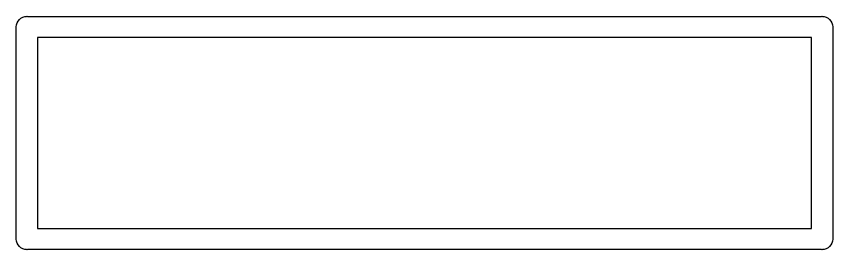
# Model space of a CAD drawing. Extents: x 69 to 231, y -99 to -49.
# Drawn here: x 172.15 to 179.85, y -78.1 to -75.9 of the extents above; entities that cross this region are included whole.
import ezdxf

# ---------------------------------------------------------------- set-up
doc = ezdxf.new("R2010")
doc.units = 0
doc.layers.add('BLACK', color=7, linetype='CONTINUOUS')

msp = doc.modelspace()

# ---------------------------------------------------------------- linework, layer by layer
at = {"layer": 'BLACK', "linetype": 'CONTINUOUS'}
for p, q in [((172.179, -75.9289), (172.194, -75.9165)), ((172.194, -75.9165), (172.212, -75.9072)), ((172.212, -75.9072), (172.23, -75.9014)), ((172.23, -75.9014), (172.245, -75.9)), ((172.245, -75.9), (172.25, -75.8995)), ((172.25, -75.8995), (172.255, -75.9)), ((172.255, -75.9), (179.745, -75.9)), ((179.745, -75.9), (179.75, -75.8995)), ((179.75, -75.8995), (179.755, -75.9)), ((179.755, -75.9), (179.77, -75.9014)), ((179.77, -75.9014), (179.788, -75.9072)), ((179.788, -75.9072), (179.806, -75.9165)), ((179.806, -75.9165), (179.821, -75.9289)), ((172.15, -76), (172.151, -75.9804)), ((172.151, -75.9804), (172.157, -75.9615)), ((172.157, -75.9615), (172.166, -75.9442)), ((172.166, -75.9442), (172.179, -75.9289)), ((179.821, -75.9289), (179.834, -75.9442)), ((179.834, -75.9442), (179.843, -75.9615)), ((179.843, -75.9615), (179.849, -75.9804)), ((179.849, -75.9804), (179.85, -76)), ((172.15, -76.0049), (172.15, -76)), ((172.15, -77.9951), (172.15, -76.0049)), ((179.85, -76), (179.85, -76.0049)), ((179.85, -76.0049), (179.85, -77.9951)), ((172.35, -76.1), (172.35, -77.9)), ((179.65, -76.1), (172.35, -76.1)), ((179.65, -77.9), (179.65, -76.1)), ((172.35, -77.9), (179.65, -77.9)), ((172.15, -78), (172.15, -77.9951)), ((172.151, -78.0196), (172.15, -78)), ((179.85, -78), (179.849, -78.0196)), ((179.85, -77.9951), (179.85, -78)), ((172.157, -78.0385), (172.151, -78.0196)), ((172.166, -78.0558), (172.157, -78.0385)), ((172.179, -78.0711), (172.166, -78.0558)), ((172.194, -78.0835), (172.179, -78.0711)), ((179.821, -78.0711), (179.806, -78.0835)), ((179.834, -78.0558), (179.821, -78.0711)), ((179.843, -78.0385), (179.834, -78.0558)), ((179.849, -78.0196), (179.843, -78.0385)), ((172.212, -78.0928), (172.194, -78.0835)), ((172.23, -78.0986), (172.212, -78.0928)), ((172.245, -78.1), (172.23, -78.0986)), ((172.25, -78.1005), (172.245, -78.1)), ((172.255, -78.1), (172.25, -78.1005)), ((179.745, -78.1), (172.255, -78.1)), ((179.75, -78.1005), (179.745, -78.1)), ((179.755, -78.1), (179.75, -78.1005)), ((179.77, -78.0986), (179.755, -78.1)), ((179.788, -78.0928), (179.77, -78.0986)), ((179.806, -78.0835), (179.788, -78.0928))]:
    msp.add_line(p, q, dxfattribs=at)

doc.saveas('drawing.dxf')
